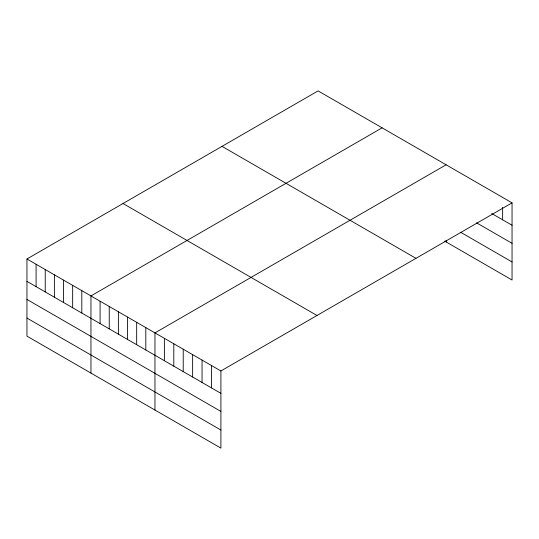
<?xml version="1.0" encoding="UTF-8"?>
<svg xmlns="http://www.w3.org/2000/svg" width="539" height="539" viewBox="0 0 539 539"><rect width="100%" height="100%" fill="white"/><g stroke="black" fill="none" stroke-linecap="round" stroke-linejoin="round"><path stroke-width="0.81" d="M26.95 258.983L220.902 370.96L220.902 448.111L26.95 336.141L26.95 258.983L318.098 90.889L512.05 202.859L512.05 280.017L444.702 241.135M382.104 127.837L90.956 295.931L90.956 373.089M446.11 164.793L154.956 332.886L154.956 410.044M220.902 370.96L512.05 202.859M491.757 213.532L512.05 225.241M476.543 222.823L512.05 243.318M460.602 232.242L512.05 261.941M222.021 146.359L415.973 258.336M123.027 203.513L316.979 315.483M26.95 281.365L220.902 393.342M26.95 299.441L220.902 411.412M26.95 318.064L220.902 430.034M502.631 207.374L502.631 219.804M446.11 240.306L446.11 241.95M211.477 365.516L211.477 387.898M202.058 360.079L202.058 382.461M192.639 354.642L192.639 377.024M183.22 349.205L183.22 371.587M173.801 343.761L173.801 366.143M164.375 338.324L164.375 360.706M145.813 327.604L145.813 349.986M136.67 322.329L136.67 344.711M127.527 317.047L127.527 339.429M118.385 311.771L118.385 334.153M109.242 306.489L109.242 328.871M100.099 301.213L100.099 323.595M81.807 290.656L81.807 313.038M72.664 285.374L72.664 307.756M63.521 280.098L63.521 302.48M54.378 274.816L54.378 297.198M45.236 269.54L45.236 291.922M36.093 264.258L36.093 286.64"/></g></svg>
